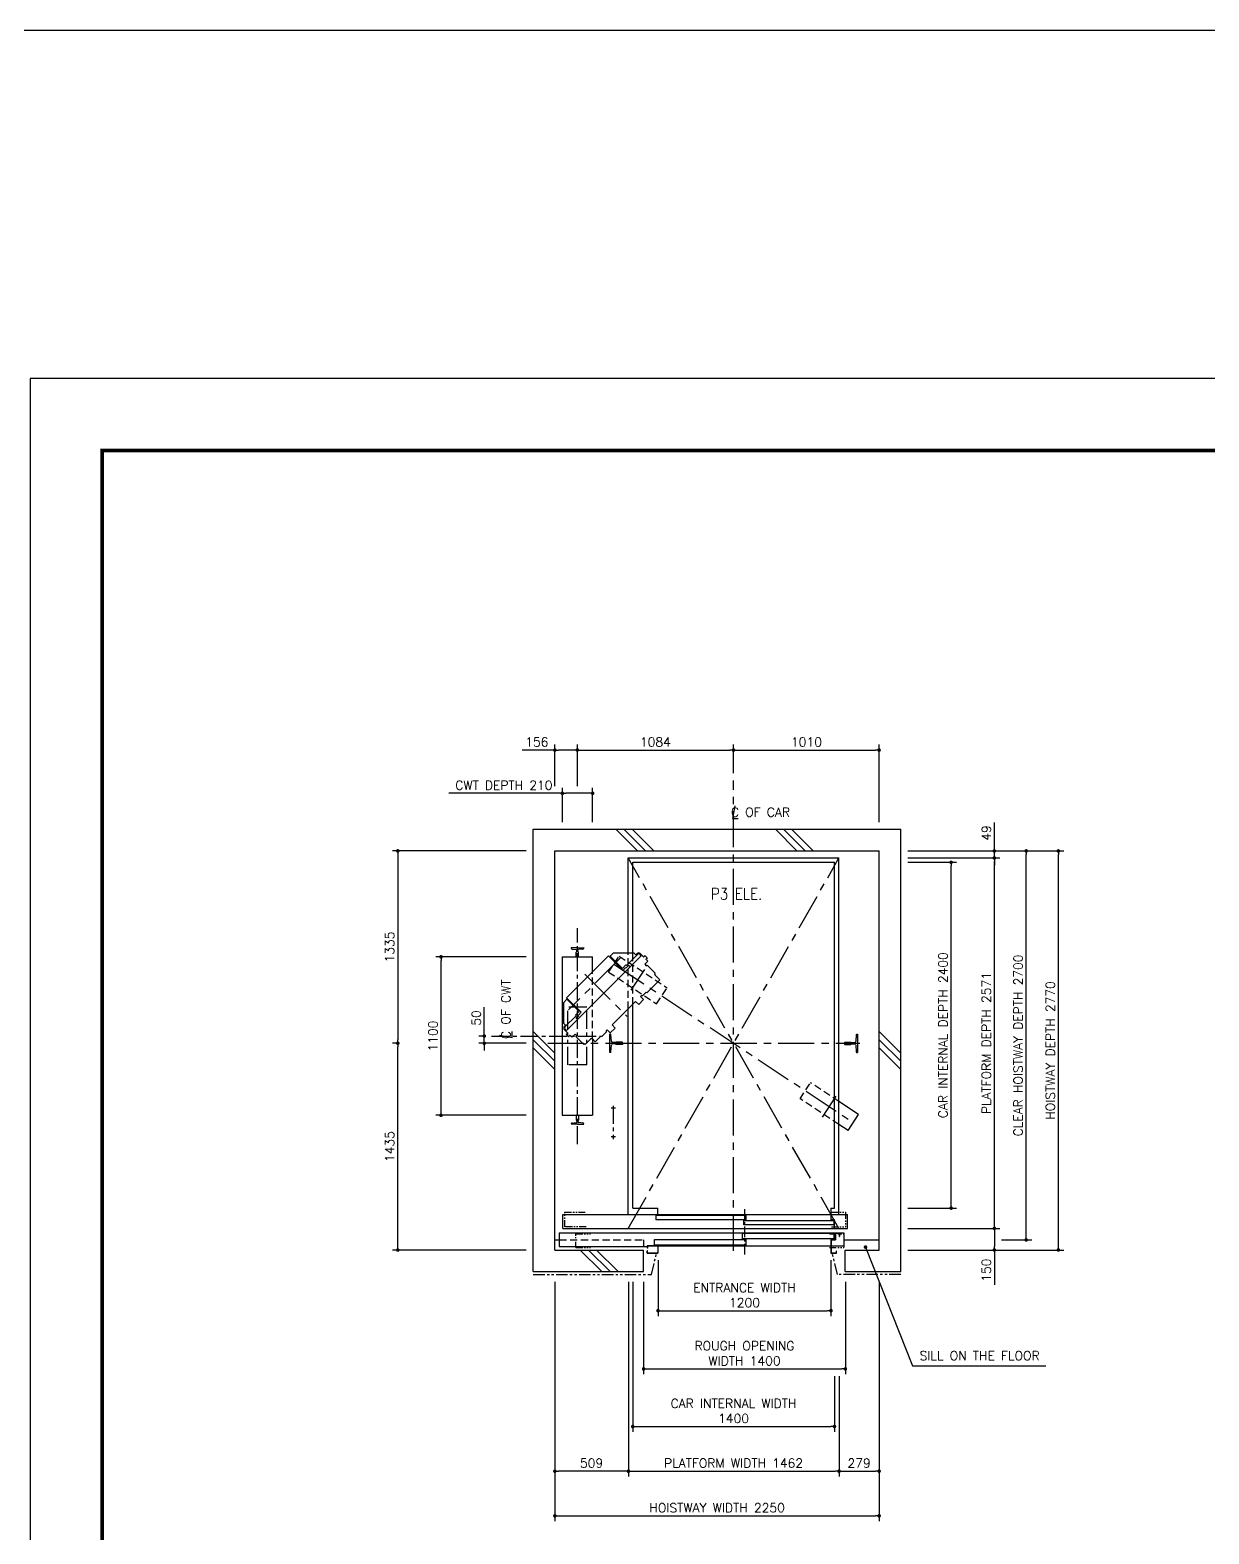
# Model space of a CAD drawing. Header units: millimetres. Extents: x -106996 to 276536, y -21995 to 37993.
# Drawn here: x -21000 to -12819, y 6980 to 17417 of the extents above; entities that cross this region are included whole.
import ezdxf

# ---------------------------------------------------------------- set-up
doc = ezdxf.new("R2010")
doc.units = ezdxf.units.MM
doc.header["$LTSCALE"] = 100
for name, pattern in [('CENTERX2', [4, 2.5, -0.5, 0.5, -0.5]), ('DASHED', [0.75, 0.5, -0.25]), ('PHANTOM', [2.5, 1.25, -0.25, 0.25, -0.25, 0.25, -0.25]), ('PHANTOM2', [31.75, 15.875, -3.175, 3.175, -3.175, 3.175, -3.175])]:
    doc.linetypes.add(name, pattern=pattern)
doc.layers.get('0').update_dxf_attribs({"color": 3})
for name, color, linetype in [('BUILDING', 3, 'Continuous'), ('CAR', 6, 'Continuous'), ('CENTER-LINE', 7, 'CENTERX2'), ('CWT', 1, 'Continuous'), ('DIM', 2, 'Continuous'), ('DOOR', 7, 'Continuous'), ('FRAME', 5, 'Continuous'), ('OTHERS', 4, 'Continuous'), ('TEXT', 7, 'Continuous'), ('TRACTION-MACHINE', 2, 'Continuous'), ('W-DASHED-LINE', 111, 'PHANTOM2')]:
    doc.layers.add(name, color=color, linetype=linetype)
doc.styles.add('F1', font='romant.shx', dxfattribs={"width": 0.85})
doc.styles.get("Standard").update_dxf_attribs({"font": 'romans.shx', "bigfont": 'bigfont.shx'})
doc.dimstyles.new('1-50IN', dxfattribs={"dimscale": 25, "dimtxt": 2.5, "dimasz": 1, "dimexe": 1.5, "dimexo": 2, "dimgap": 1, "dimtad": 3, "dimdsep": 46, "dimtxsty": 'Standard', "dimblk1": 'DOT', "dimblk2": 'DOT', "dimsah": 1, "dimcen": 0.09, "dimclrd": 256, "dimclre": 256, "dimclrt": 256, "dimadec": 0, "dimazin": 0, "dimtfac": 1, "dimtmove": 0, "dimatfit": 3, "dimldrblk": 'DOT', "dimfxl": 0, "dimtolj": 1, "dimtzin": 0, "dimarcsym": 0})

# ---------------------------------------------------------------- blocks, each defined once
blk = doc.blocks.new('DOOR_2S_JJ1200W')
at = {"layer": 'CAR'}
for p, q in [((-1200, -45), (-1200, 0)), ((0, 0), (0, -45))]:
    blk.add_line(p, q, dxfattribs=at)
at = {"layer": 'CENTER-LINE', "ltscale": 0.3}
blk.add_line((-600, -7), (-600, -324), dxfattribs=at)
at = {"layer": 'DOOR'}
for p, q in [((-1860, -45), (115, -45)), ((-1860, -141), (-1860, -45)), ((-1215, -49), (-590, -49)), ((-1215, -49), (-1215, -81)), ((-1215, -49), (-1215, -81)), ((-590, -81), (-1215, -81)), ((-605, -85), (20, -85)), ((-605, -117), (-605, -85)), ((-590, -49), (-590, -81)), ((0, -45), (0, -81)), ((25, -81), (0, -81)), ((20, -85), (20, -117)), ((25, -141), (25, -81)), ((115, -141), (115, -45)), ((-1885, -171), (-1885, -267)), ((-1885, -171), (90, -171)), ((-1860, -141), (115, -141)), ((-615, -174), (-615, -214)), ((-615, -174), (20, -174)), ((20, -117), (-605, -117)), ((20, -174), (20, -214)), ((90, -171), (90, -262)), ((-1885, -267), (-1275, -267)), ((-1225, -218), (-590, -218)), ((-1225, -258), (-1225, -218)), ((-590, -258), (-1225, -258)), ((-1200, -262), (60, -262)), ((-1200, -262), (90, -262)), ((20, -214), (-615, -214)), ((-590, -218), (-590, -258))]:
    blk.add_line(p, q, dxfattribs=at)
at = {"layer": 'OTHERS'}
for p, q in [((30, -171), (30, -218)), ((30, -171), (60, -171)), ((32, -173), (32, -220)), ((32, -173), (58, -173)), ((58, -173), (58, -196)), ((58, -196), (60, -196)), ((60, -171), (60, -196)), ((-1275, -262), (-1275, -277)), ((-1200, -262), (-1275, -262)), ((-1275, -262), (-1200, -262)), ((-1273, -277), (-1275, -277)), ((-1275, -312), (-1275, -297)), ((-1273, -297), (-1275, -297)), ((-1275, -312), (-1200, -312)), ((-1275, -312), (-1200, -312)), ((-1273, -264), (-1273, -277)), ((-1202, -264), (-1273, -264)), ((-1273, -310), (-1273, -297)), ((-1273, -310), (-1202, -310)), ((-1202, -264), (-1202, -310)), ((-1200, -262), (-1200, -312)), ((0, -218), (30, -218)), ((0, -218), (0, -312)), ((0, -312), (40, -312)), ((2, -220), (32, -220)), ((2, -220), (2, -310)), ((2, -310), (38, -310)), ((38, -310), (38, -297)), ((40, -297), (38, -297)), ((40, -312), (40, -297)), ((40, -312), (40, -310))]:
    blk.add_line(p, q, dxfattribs=at)
at = {"layer": 'W-DASHED-LINE', "ltscale": 0.03}
for p, q in [((-1847, -28), (-1699, -28)), ((-1847, -131), (-1847, -28)), ((5, -28), (102, -28)), ((102, -28), (102, -131)), ((-1699, -131), (-1847, -131)), ((-1770, -178), (-1669, -178)), ((-10, -178), (90, -178)), ((5, -131), (102, -131)), ((-1770, -273), (-1669, -273)), ((-10, -273), (90, -273))]:
    blk.add_line(p, q, dxfattribs=at)
at = {"layer": 'W-DASHED-LINE', "ltscale": 0.025}
for p, q in [((-1770, -273), (-1770, -178)), ((90, -178), (90, -273))]:
    blk.add_line(p, q, dxfattribs=at)
blk = doc.blocks.new('RAIL3')
at = {"layer": 'OTHERS'}
for p, q in [((-85, 64), (-89, 64)), ((-89, -63), (-89, 64)), ((-78, 12), (-81, 60)), ((-49, 5), (-71, 5)), ((-1, 8), (-44, 8)), ((0, 7), (-1, 8)), ((0, -7), (0, 7)), ((0, -7), (0, 7)), ((-85, -63), (-89, -63)), ((-81, -60), (-78, -12)), ((-49, -5), (-71, -5)), ((-30, -8), (-44, -8)), ((-1, -8), (-30, -8)), ((0, -7), (-1, -8))]:
    blk.add_line(p, q, dxfattribs=at)
for centre, radius, start, end in [((-85, 60), 4, 3.131, 90), ((-71, 12), 7, 183.131, 270), ((-49, 10), 5, 270, 325.2929), ((-49, 10), 5, 325.2929, 335.6695), ((-85, -59), 4, 270, 356.869), ((-71, -12), 7, 90, 176.869), ((-49, -10), 5, 24.3305, 90)]:
    blk.add_arc(centre, radius, start, end, dxfattribs=at)
blk = doc.blocks.new('GOV')
at = {"layer": 'OTHERS', "linetype": 'CENTERX2', "ltscale": 0.5}
for p, q in [((15, 0), (-15, 0)), ((0, 15), (0, -215)), ((15, -200), (-15, -200))]:
    blk.add_line(p, q, dxfattribs=at)
for centre in [(0, 0), (0, -200)]:
    blk.add_circle(centre, 3, dxfattribs=at)
blk = doc.blocks.new('CWT_A02_L')
at = {"layer": 'CWT', "linetype": 'Continuous'}
for p, q in [((-105, 550), (-105, -550)), ((-105, 550), (105, 550)), ((105, -20), (105, -550)), ((-105, -550), (105, -550))]:
    blk.add_line(p, q, dxfattribs=at)
at = {"layer": 'CWT'}
blk.add_line((105, 446), (105, 550), dxfattribs=at)
at = {"layer": 'CWT', "linetype": 'DASHED'}
blk.add_line((105, -19), (105, 446), dxfattribs=at)
at = {"layer": 'CWT', "linetype": 'PHANTOM'}
for p, q in [((-66, -200), (-66, 200)), ((66, 200), (-66, 200)), ((66, -200), (66, 200)), ((66, -200), (-66, -200))]:
    blk.add_line(p, q, dxfattribs=at)
at = {"layer": 'OTHERS'}
for p, q in [((0, 612), (-44, 612)), ((-44, 612), (-44, 611)), ((-37, 604), (-9, 601)), ((-8, 583), (-4, 587)), ((-8, 551), (-8, 583)), ((-8, 551), (-7, 550)), ((0, 550), (-7, 550)), ((-4, 587), (-4, 596)), ((0, 612), (45, 612)), ((0, 550), (7, 550)), ((4, 587), (4, 596)), ((8, 583), (4, 587)), ((8, 551), (7, 550)), ((8, 551), (8, 583)), ((37, 604), (9, 601)), ((45, 612), (45, 611)), ((-44, -612), (-44, -611)), ((0, -612), (-44, -612)), ((-37, -604), (-9, -601)), ((-8, -551), (-7, -550)), ((-8, -551), (-8, -583)), ((-8, -583), (-4, -587)), ((0, -550), (-7, -550)), ((-4, -587), (-4, -596)), ((0, -550), (7, -550)), ((0, -612), (45, -612)), ((8, -583), (4, -587)), ((4, -587), (4, -596)), ((8, -551), (7, -550)), ((8, -551), (8, -583)), ((37, -604), (9, -601)), ((45, -612), (45, -611))]:
    blk.add_line(p, q, dxfattribs=at)
for centre, radius, start, end in [((-36, 611), 8, 180, 265.4823), ((-9, 596), 5, 0, 85.4823), ((9, 596), 5, 94.5177, 180), ((37, 611), 8, 274.5177, 0), ((-36, -611), 8, 94.5177, 180), ((-9, -596), 5, 274.5177, 0), ((9, -596), 5, 180, 265.4823), ((37, -611), 8, 0, 85.4823)]:
    blk.add_arc(centre, radius, start, end, dxfattribs=at)
at = {"layer": 'TRACTION-MACHINE'}
for p, q in [((215, 556), (-75, 266)), ((184, 298), (443, 557)), ((215, 556), (316, 455)), ((250, 578), (227, 554)), ((312, 470), (227, 554)), ((250, 578), (391, 578)), ((341, 490), (419, 568)), ((391, 578), (406, 563)), ((406, 563), (415, 572)), ((443, 557), (432, 568)), ((458, 550), (436, 572)), ((458, 550), (460, 551)), ((462, 550), (460, 551)), ((462, 550), (464, 552)), ((469, 557), (464, 552)), ((464, 552), (464, 552)), ((471, 556), (469, 557)), ((471, 556), (483, 544)), ((477, 535), (479, 537)), ((478, 533), (477, 535)), ((477, 531), (478, 533)), ((489, 519), (477, 531)), ((484, 542), (479, 537)), ((479, 537), (479, 537)), ((483, 544), (484, 542)), ((312, 470), (337, 495)), ((316, 455), (336, 475)), ((336, 475), (338, 473)), ((341, 490), (337, 495)), ((355, 490), (338, 473)), ((355, 490), (357, 490)), ((357, 490), (366, 480)), ((489, 519), (467, 498)), ((467, 498), (478, 487)), ((478, 487), (484, 493)), ((484, 493), (540, 436)), ((534, 431), (540, 436)), ((534, 431), (539, 426)), ((539, 426), (537, 425)), ((572, 390), (537, 425)), ((572, 390), (482, 300)), ((-73, 255), (-96, 231)), ((-96, 231), (-96, 90)), ((184, 298), (-75, 39)), ((-75, 266), (26, 165)), ((-73, 255), (12, 170)), ((404, 241), (240, 77)), ((404, 241), (426, 220)), ((459, 254), (426, 220)), ((445, 281), (438, 275)), ((438, 275), (459, 254)), ((445, 281), (455, 281)), ((478, 305), (455, 281)), ((478, 305), (482, 300)), ((-9, 140), (-87, 63)), ((12, 170), (-13, 145)), ((-9, 140), (-13, 145)), ((-8, 126), (9, 143)), ((-8, 126), (-8, 125)), ((-8, 125), (1, 115)), ((26, 165), (7, 145)), ((7, 145), (9, 143)), ((-96, 90), (-82, 76)), ((-82, 76), (-91, 67)), ((-68, 23), (-91, 46)), ((-75, 39), (-87, 50)), ((-76, 13), (-71, 18)), ((-75, 11), (-76, 13)), ((-75, 11), (-62, -2)), ((-68, 20), (-71, 18)), ((-71, 18), (-71, 18)), ((-68, 23), (-70, 21)), ((-68, 20), (-70, 21)), ((-60, -3), (-55, 2)), ((-53, 5), (-55, 2)), ((-52, 3), (-53, 5)), ((-50, 5), (-52, 3)), ((-38, -7), (-50, 5)), ((-38, -7), (-16, 14)), ((-16, 14), (-6, 4)), ((-6, 4), (-11, -2)), ((200, 27), (172, -1)), ((206, 43), (200, 37)), ((200, 37), (200, 27)), ((206, 43), (228, 22)), ((261, 56), (228, 22)), ((240, 77), (261, 56)), ((-62, -2), (-60, -3)), ((45, -59), (-11, -2)), ((51, -53), (45, -59)), ((51, -53), (55, -57)), ((55, -57), (93, -19)), ((93, -19), (93, -19)), ((93, -19), (94, -19)), ((94, -19), (94, -18)), ((94, -18), (95, -18)), ((95, -18), (96, -17)), ((95, -18), (95, -18)), ((96, -17), (97, -17)), ((97, -17), (97, -17)), ((97, -17), (98, -17)), ((98, -17), (99, -17)), ((99, -17), (99, -17)), ((99, -17), (100, -17)), ((100, -17), (100, -17)), ((100, -17), (101, -17)), ((101, -17), (102, -17)), ((102, -17), (102, -18)), ((102, -18), (103, -18)), ((103, -18), (103, -18)), ((103, -18), (104, -19)), ((104, -19), (105, -19)), ((105, -19), (105, -19)), ((105, -19), (124, -39)), ((162, -1), (124, -39)), ((162, -1), (172, -1))]:
    blk.add_line(p, q, dxfattribs=at)
at = {"layer": 'TRACTION-MACHINE', "linetype": 'CENTERX2'}
for p, q in [((300, 543), (-62, 181)), ((51, 430), (345, 136))]:
    blk.add_line(p, q, dxfattribs=at)
at = {"layer": 'TRACTION-MACHINE'}
for centre, radius, start, end in [((425, 562), 15, 45, 135), ((425, 562), 9, 45, 135), ((-80, 56), 15, 135, 225), ((-80, 56), 9, 135, 225)]:
    blk.add_arc(centre, radius, start, end, dxfattribs=at)
blk = doc.blocks.new('CL_CAR')
at = {"layer": 'DIM'}
for p, q in [((8, 89), (-8, 0)), ((-8, 0), (32, 0))]:
    blk.add_line(p, q, dxfattribs=at)
at = {"layer": 'DIM', "insert": (-19, 13), "char_height": 62.5, "attachment_point": 7}
blk.add_mtext('C OF CAR', dxfattribs=at)
blk = doc.blocks.new('CL_CWT')
at = {"layer": 'DIM'}
for p, q in [((-89, 7), (0, -9)), ((0, -9), (0, 31))]:
    blk.add_line(p, q, dxfattribs=at)
at = {"layer": 'DIM', "insert": (-13, -20), "char_height": 62.5, "attachment_point": 7, "rotation": 90}
blk.add_mtext('C OF CWT', dxfattribs=at)
blk = doc.blocks.new('_DOT')
at = {"color": 0, "linetype": 'ByBlock'}
blk.add_line((-0.5, 0), (-1, 0), dxfattribs=at)
at = {"color": 0, "linetype": 'ByBlock', "const_width": 0.5}
blk.add_lwpolyline([(-0.25, 0, 1), (0.25, 0, 1)], format="xyb", close=True, dxfattribs=at)
blk = doc.blocks.new('*D117')
at = {"layer": 'DEFPOINTS', "color": 0, "transparency": 16777216}
for p in [(-16642, 8929), (-15442, 8929), (-15442, 8529)]:
    blk.add_point(p, dxfattribs=at)
at = {"layer": 'DIM', "lineweight": -2, "transparency": 16777216}
for p, q in [((-16642, 8879), (-16642, 8492)), ((-15442, 8879), (-15442, 8492)), ((-16618, 8529), (-15468, 8529))]:
    blk.add_line(p, q, dxfattribs=at)
at = {"layer": 'DIM', "lineweight": -2, "transparency": 16777216, "xscale": 25, "yscale": 25, "zscale": 25, "rotation": 180}
blk.add_blockref('_DOT', (-16642, 8529), dxfattribs=at)
at = {"layer": 'DIM', "lineweight": -2, "transparency": 16777216, "xscale": 25, "yscale": 25, "zscale": 25}
blk.add_blockref('_DOT', (-15442, 8529), dxfattribs=at)
at = {"layer": 'DIM', "transparency": 16777216, "insert": (-16042, 8637), "char_height": 62.5, "attachment_point": 5}
blk.add_mtext('\\A1;ENTRANCE WIDTH\\P1200', dxfattribs=at)
blk = doc.blocks.new('*D118')
at = {"layer": 'DEFPOINTS', "color": 0, "transparency": 16777216}
for p in [(-16742, 8780), (-15342, 8780), (-15342, 8125)]:
    blk.add_point(p, dxfattribs=at)
at = {"layer": 'DIM', "lineweight": -2, "transparency": 16777216}
for p, q in [((-16742, 8730), (-16742, 8088)), ((-15342, 8730), (-15342, 8088)), ((-16718, 8125), (-15368, 8125))]:
    blk.add_line(p, q, dxfattribs=at)
at = {"layer": 'DIM', "lineweight": -2, "transparency": 16777216, "xscale": 25, "yscale": 25, "zscale": 25, "rotation": 180}
blk.add_blockref('_DOT', (-16742, 8125), dxfattribs=at)
at = {"layer": 'DIM', "lineweight": -2, "transparency": 16777216, "xscale": 25, "yscale": 25, "zscale": 25}
blk.add_blockref('_DOT', (-15342, 8125), dxfattribs=at)
at = {"layer": 'DIM', "transparency": 16777216, "insert": (-16042, 8233), "char_height": 62.5, "attachment_point": 5}
blk.add_mtext('\\A1;ROUGH OPENING\\PWIDTH 1400', dxfattribs=at)
blk = doc.blocks.new('*D119')
at = {"layer": 'DEFPOINTS', "color": 0, "transparency": 16777216}
for p in [(-16818, 8780), (-15418, 8125), (-15418, 7725)]:
    blk.add_point(p, dxfattribs=at)
at = {"layer": 'DIM', "lineweight": -2, "transparency": 16777216}
for p, q in [((-16818, 8730), (-16818, 7688)), ((-15418, 8075), (-15418, 7688)), ((-16792, 7725), (-15442, 7725))]:
    blk.add_line(p, q, dxfattribs=at)
at = {"layer": 'DIM', "lineweight": -2, "transparency": 16777216, "xscale": 25, "yscale": 25, "zscale": 25, "rotation": 180}
blk.add_blockref('_DOT', (-16818, 7725), dxfattribs=at)
at = {"layer": 'DIM', "lineweight": -2, "transparency": 16777216, "xscale": 25, "yscale": 25, "zscale": 25}
blk.add_blockref('_DOT', (-15418, 7725), dxfattribs=at)
at = {"layer": 'DIM', "transparency": 16777216, "insert": (-16118, 7833), "char_height": 62.5, "attachment_point": 5}
blk.add_mtext('\\A1;CAR INTERNAL WIDTH\\P1400', dxfattribs=at)
blk = doc.blocks.new('*D120')
at = {"layer": 'DEFPOINTS', "color": 0, "transparency": 16777216}
for p in [(-16848, 8780), (-15386, 8125), (-15386, 7415)]:
    blk.add_point(p, dxfattribs=at)
at = {"layer": 'DIM', "lineweight": -2, "transparency": 16777216}
for p, q in [((-16848, 8730), (-16848, 7378)), ((-15386, 8075), (-15386, 7378)), ((-16824, 7415), (-15412, 7415))]:
    blk.add_line(p, q, dxfattribs=at)
at = {"layer": 'DIM', "lineweight": -2, "transparency": 16777216, "xscale": 25, "yscale": 25, "zscale": 25, "rotation": 180}
blk.add_blockref('_DOT', (-16848, 7415), dxfattribs=at)
at = {"layer": 'DIM', "lineweight": -2, "transparency": 16777216, "xscale": 25, "yscale": 25, "zscale": 25}
blk.add_blockref('_DOT', (-15386, 7415), dxfattribs=at)
at = {"layer": 'DIM', "transparency": 16777216, "insert": (-16118, 7471), "char_height": 62.5, "attachment_point": 5}
blk.add_mtext('\\A1;PLATFORM WIDTH 1462', dxfattribs=at)
blk = doc.blocks.new('*D121')
at = {"layer": 'DEFPOINTS', "color": 0, "transparency": 16777216}
for p in [(-17358, 8780), (-15108, 8780), (-15108, 7105)]:
    blk.add_point(p, dxfattribs=at)
at = {"layer": 'DIM', "lineweight": -2, "transparency": 16777216}
for p, q in [((-17358, 8730), (-17358, 7068)), ((-15108, 8730), (-15108, 7068)), ((-17332, 7105), (-15132, 7105))]:
    blk.add_line(p, q, dxfattribs=at)
at = {"layer": 'DIM', "lineweight": -2, "transparency": 16777216, "xscale": 25, "yscale": 25, "zscale": 25, "rotation": 180}
blk.add_blockref('_DOT', (-17358, 7105), dxfattribs=at)
at = {"layer": 'DIM', "lineweight": -2, "transparency": 16777216, "xscale": 25, "yscale": 25, "zscale": 25}
blk.add_blockref('_DOT', (-15108, 7105), dxfattribs=at)
at = {"layer": 'DIM', "transparency": 16777216, "insert": (-16232, 7161), "char_height": 62.5, "attachment_point": 5}
blk.add_mtext('\\A1;HOISTWAY WIDTH 2250', dxfattribs=at)
blk = doc.blocks.new('*D122')
at = {"layer": 'DEFPOINTS', "color": 0, "transparency": 16777216}
for p in [(-17358, 8780), (-16848, 8780), (-17358, 7415)]:
    blk.add_point(p, dxfattribs=at)
at = {"layer": 'DIM', "lineweight": -2, "transparency": 16777216}
for p, q in [((-17358, 8730), (-17358, 7378)), ((-16848, 8730), (-16848, 7378)), ((-16874, 7415), (-17332, 7415))]:
    blk.add_line(p, q, dxfattribs=at)
at = {"layer": 'DIM', "lineweight": -2, "transparency": 16777216, "xscale": 25, "yscale": 25, "zscale": 25, "rotation": 180}
blk.add_blockref('_DOT', (-17358, 7415), dxfattribs=at)
at = {"layer": 'DIM', "lineweight": -2, "transparency": 16777216, "xscale": 25, "yscale": 25, "zscale": 25}
blk.add_blockref('_DOT', (-16848, 7415), dxfattribs=at)
at = {"layer": 'DIM', "transparency": 16777216, "insert": (-17103, 7471), "char_height": 62.5, "attachment_point": 5}
blk.add_mtext('\\A1;509', dxfattribs=at)
blk = doc.blocks.new('*D123')
at = {"layer": 'DEFPOINTS', "color": 0, "transparency": 16777216}
for p in [(-15108, 8780), (-15386, 8125), (-15108, 7415)]:
    blk.add_point(p, dxfattribs=at)
at = {"layer": 'DIM', "lineweight": -2, "transparency": 16777216}
for p, q in [((-15108, 8730), (-15108, 7378)), ((-15386, 8075), (-15386, 7378)), ((-15362, 7415), (-15132, 7415))]:
    blk.add_line(p, q, dxfattribs=at)
at = {"layer": 'DIM', "lineweight": -2, "transparency": 16777216, "xscale": 25, "yscale": 25, "zscale": 25, "rotation": 180}
blk.add_blockref('_DOT', (-15386, 7415), dxfattribs=at)
at = {"layer": 'DIM', "lineweight": -2, "transparency": 16777216, "xscale": 25, "yscale": 25, "zscale": 25}
blk.add_blockref('_DOT', (-15108, 7415), dxfattribs=at)
at = {"layer": 'DIM', "transparency": 16777216, "insert": (-15247, 7471), "char_height": 62.5, "attachment_point": 5}
blk.add_mtext('\\A1;279', dxfattribs=at)
blk = doc.blocks.new('*D124')
at = {"layer": 'DEFPOINTS', "color": 0, "transparency": 16777216}
for p in [(-17848, 10435), (-17798, 10435), (-17508, 10385)]:
    blk.add_point(p, dxfattribs=at)
at = {"layer": 'DIM', "lineweight": -2, "transparency": 16777216}
for p, q in [((-17848, 10460), (-17848, 10636)), ((-17848, 10435), (-17885, 10435)), ((-17558, 10385), (-17885, 10385)), ((-17848, 10385), (-17848, 10435)), ((-17848, 10360), (-17848, 10335))]:
    blk.add_line(p, q, dxfattribs=at)
at = {"layer": 'DIM', "lineweight": -2, "transparency": 16777216, "xscale": 25, "yscale": 25, "zscale": 25}
for p, rotation in [((-17848, 10435), 270), ((-17848, 10385), 90)]:
    blk.add_blockref('_DOT', p, dxfattribs=dict(at, rotation=rotation))
at = {"layer": 'DIM', "transparency": 16777216, "insert": (-17904, 10561), "char_height": 62.5, "attachment_point": 5, "rotation": 90}
blk.add_mtext('\\A1;50', dxfattribs=at)
blk = doc.blocks.new('*D125')
at = {"layer": 'DEFPOINTS', "color": 0, "transparency": 16777216}
for p in [(-18148, 10985), (-17508, 10985), (-17508, 9885)]:
    blk.add_point(p, dxfattribs=at)
at = {"layer": 'DIM', "lineweight": -2, "transparency": 16777216}
for p, q in [((-17558, 10985), (-18185, 10985)), ((-18148, 9910), (-18148, 10960)), ((-17558, 9885), (-18185, 9885))]:
    blk.add_line(p, q, dxfattribs=at)
at = {"layer": 'DIM', "lineweight": -2, "transparency": 16777216, "xscale": 25, "yscale": 25, "zscale": 25}
for p, rotation in [((-18148, 10985), 90), ((-18148, 9885), 270)]:
    blk.add_blockref('_DOT', p, dxfattribs=dict(at, rotation=rotation))
at = {"layer": 'DIM', "transparency": 16777216, "insert": (-18204, 10435), "char_height": 62.5, "attachment_point": 5, "rotation": 90}
blk.add_mtext('\\A1;1100', dxfattribs=at)
blk = doc.blocks.new('*D126')
at = {"layer": 'DEFPOINTS', "color": 0, "transparency": 16777216}
for p in [(-18448, 10385), (-18398, 10385), (-17508, 8950)]:
    blk.add_point(p, dxfattribs=at)
at = {"layer": 'DIM', "lineweight": -2, "transparency": 16777216}
for p, q in [((-18448, 10385), (-18485, 10385)), ((-18448, 8975), (-18448, 10360)), ((-17558, 8950), (-18485, 8950))]:
    blk.add_line(p, q, dxfattribs=at)
at = {"layer": 'DIM', "lineweight": -2, "transparency": 16777216, "xscale": 25, "yscale": 25, "zscale": 25}
for p, rotation in [((-18448, 10385), 90), ((-18448, 8950), 270)]:
    blk.add_blockref('_DOT', p, dxfattribs=dict(at, rotation=rotation))
at = {"layer": 'DIM', "transparency": 16777216, "insert": (-18504, 9668), "char_height": 62.5, "attachment_point": 5, "rotation": 90}
blk.add_mtext('\\A1;1435', dxfattribs=at)
blk = doc.blocks.new('*D127')
at = {"layer": 'DEFPOINTS', "color": 0, "transparency": 16777216}
for p in [(-17508, 11720), (-18448, 10385), (-18398, 10385)]:
    blk.add_point(p, dxfattribs=at)
at = {"layer": 'DIM', "lineweight": -2, "transparency": 16777216}
for p, q in [((-17558, 11720), (-18485, 11720)), ((-18448, 11695), (-18448, 10410)), ((-18448, 10385), (-18485, 10385))]:
    blk.add_line(p, q, dxfattribs=at)
at = {"layer": 'DIM', "lineweight": -2, "transparency": 16777216, "xscale": 25, "yscale": 25, "zscale": 25}
for p, rotation in [((-18448, 11720), 90), ((-18448, 10385), 270)]:
    blk.add_blockref('_DOT', p, dxfattribs=dict(at, rotation=rotation))
at = {"layer": 'DIM', "transparency": 16777216, "insert": (-18504, 11053), "char_height": 62.5, "attachment_point": 5, "rotation": 90}
blk.add_mtext('\\A1;1335', dxfattribs=at)
blk = doc.blocks.new('*D128')
at = {"layer": 'DEFPOINTS', "color": 0, "transparency": 16777216}
for p in [(-17358, 12420), (-17358, 12120), (-17202, 12120)]:
    blk.add_point(p, dxfattribs=at)
at = {"layer": 'DIM', "lineweight": -2, "transparency": 16777216}
for p, q in [((-17358, 12170), (-17358, 12458)), ((-17202, 12170), (-17202, 12458)), ((-17358, 12420), (-17584, 12420)), ((-17226, 12420), (-17332, 12420))]:
    blk.add_line(p, q, dxfattribs=at)
at = {"layer": 'DIM', "lineweight": -2, "transparency": 16777216, "xscale": 25, "yscale": 25, "zscale": 25, "rotation": 180}
blk.add_blockref('_DOT', (-17358, 12420), dxfattribs=at)
at = {"layer": 'DIM', "lineweight": -2, "transparency": 16777216, "xscale": 25, "yscale": 25, "zscale": 25}
blk.add_blockref('_DOT', (-17202, 12420), dxfattribs=at)
at = {"layer": 'DIM', "transparency": 16777216, "insert": (-17483, 12476), "char_height": 62.5, "attachment_point": 5}
blk.add_mtext('\\A1;156', dxfattribs=at)
blk = doc.blocks.new('*D129')
at = {"layer": 'DEFPOINTS', "color": 0, "transparency": 16777216}
for p in [(-16118, 12420), (-17202, 12120), (-16118, 12210)]:
    blk.add_point(p, dxfattribs=at)
at = {"layer": 'DIM', "lineweight": -2, "transparency": 16777216}
for p, q in [((-17202, 12170), (-17202, 12458)), ((-16118, 12260), (-16118, 12458)), ((-17176, 12420), (-16142, 12420))]:
    blk.add_line(p, q, dxfattribs=at)
at = {"layer": 'DIM', "lineweight": -2, "transparency": 16777216, "xscale": 25, "yscale": 25, "zscale": 25, "rotation": 180}
blk.add_blockref('_DOT', (-17202, 12420), dxfattribs=at)
at = {"layer": 'DIM', "lineweight": -2, "transparency": 16777216, "xscale": 25, "yscale": 25, "zscale": 25}
blk.add_blockref('_DOT', (-16118, 12420), dxfattribs=at)
at = {"layer": 'DIM', "transparency": 16777216, "insert": (-16660, 12476), "char_height": 62.5, "attachment_point": 5}
blk.add_mtext('\\A1;1084', dxfattribs=at)
blk = doc.blocks.new('*D130')
at = {"layer": 'DEFPOINTS', "color": 0, "transparency": 16777216}
for p in [(-15108, 12420), (-16118, 12210), (-15108, 11870)]:
    blk.add_point(p, dxfattribs=at)
at = {"layer": 'DIM', "lineweight": -2, "transparency": 16777216}
for p, q in [((-16118, 12260), (-16118, 12458)), ((-15108, 11920), (-15108, 12458)), ((-16092, 12420), (-15132, 12420))]:
    blk.add_line(p, q, dxfattribs=at)
at = {"layer": 'DIM', "lineweight": -2, "transparency": 16777216, "xscale": 25, "yscale": 25, "zscale": 25, "rotation": 180}
blk.add_blockref('_DOT', (-16118, 12420), dxfattribs=at)
at = {"layer": 'DIM', "lineweight": -2, "transparency": 16777216, "xscale": 25, "yscale": 25, "zscale": 25}
blk.add_blockref('_DOT', (-15108, 12420), dxfattribs=at)
at = {"layer": 'DIM', "transparency": 16777216, "insert": (-15612, 12476), "char_height": 62.5, "attachment_point": 5}
blk.add_mtext('\\A1;1010', dxfattribs=at)
blk = doc.blocks.new('*D131')
at = {"layer": 'DEFPOINTS', "color": 0, "transparency": 16777216}
for p in [(-17306, 12120), (-17306, 11870), (-17096, 11870)]:
    blk.add_point(p, dxfattribs=at)
at = {"layer": 'DIM', "lineweight": -2, "transparency": 16777216}
for p, q in [((-17306, 12120), (-18093, 12120)), ((-17306, 11920), (-17306, 12158)), ((-17122, 12120), (-17282, 12120)), ((-17096, 11920), (-17096, 12158))]:
    blk.add_line(p, q, dxfattribs=at)
at = {"layer": 'DIM', "lineweight": -2, "transparency": 16777216, "xscale": 25, "yscale": 25, "zscale": 25, "rotation": 180}
blk.add_blockref('_DOT', (-17306, 12120), dxfattribs=at)
at = {"layer": 'DIM', "lineweight": -2, "transparency": 16777216, "xscale": 25, "yscale": 25, "zscale": 25}
blk.add_blockref('_DOT', (-17096, 12120), dxfattribs=at)
at = {"layer": 'DIM', "transparency": 16777216, "insert": (-17712, 12176), "char_height": 62.5, "attachment_point": 5}
blk.add_mtext('\\A1;CWT DEPTH 210', dxfattribs=at)
blk = doc.blocks.new('*D132')
at = {"layer": 'DEFPOINTS', "color": 0, "transparency": 16777216}
for p in [(-14958, 11641), (-14608, 11641), (-14958, 9241)]:
    blk.add_point(p, dxfattribs=at)
at = {"layer": 'DIM', "lineweight": -2, "transparency": 16777216}
for p, q in [((-14908, 11641), (-14570, 11641)), ((-14608, 9266), (-14608, 11616)), ((-14908, 9241), (-14570, 9241))]:
    blk.add_line(p, q, dxfattribs=at)
at = {"layer": 'DIM', "lineweight": -2, "transparency": 16777216, "xscale": 25, "yscale": 25, "zscale": 25}
for p, rotation in [((-14608, 11641), 90), ((-14608, 9241), 270)]:
    blk.add_blockref('_DOT', p, dxfattribs=dict(at, rotation=rotation))
at = {"layer": 'DIM', "transparency": 16777216, "insert": (-14664, 10441), "char_height": 62.5, "attachment_point": 5, "rotation": 90}
blk.add_mtext('\\A1;CAR INTERNAL DEPTH 2400', dxfattribs=at)
blk = doc.blocks.new('*D133')
at = {"layer": 'DEFPOINTS', "color": 0, "transparency": 16777216}
for p in [(-14958, 11671), (-14308, 11671), (-14958, 9100)]:
    blk.add_point(p, dxfattribs=at)
at = {"layer": 'DIM', "lineweight": -2, "transparency": 16777216}
for p, q in [((-14908, 11671), (-14270, 11671)), ((-14308, 9125), (-14308, 11646)), ((-14908, 9100), (-14270, 9100))]:
    blk.add_line(p, q, dxfattribs=at)
at = {"layer": 'DIM', "lineweight": -2, "transparency": 16777216, "xscale": 25, "yscale": 25, "zscale": 25}
for p, rotation in [((-14308, 11671), 90), ((-14308, 9100), 270)]:
    blk.add_blockref('_DOT', p, dxfattribs=dict(at, rotation=rotation))
at = {"layer": 'DIM', "transparency": 16777216, "insert": (-14364, 10386), "char_height": 62.5, "attachment_point": 5, "rotation": 90}
blk.add_mtext('\\A1;PLATFORM DEPTH 2571', dxfattribs=at)
blk = doc.blocks.new('*D134')
at = {"layer": 'DEFPOINTS', "color": 0, "transparency": 16777216}
for p in [(-14958, 11720), (-13864, 11720), (-14958, 8950)]:
    blk.add_point(p, dxfattribs=at)
at = {"layer": 'DIM', "lineweight": -2, "transparency": 16777216}
for p, q in [((-14908, 11720), (-13826, 11720)), ((-13864, 8975), (-13864, 11695)), ((-14908, 8950), (-13826, 8950))]:
    blk.add_line(p, q, dxfattribs=at)
at = {"layer": 'DIM', "lineweight": -2, "transparency": 16777216, "xscale": 25, "yscale": 25, "zscale": 25}
for p, rotation in [((-13864, 11720), 90), ((-13864, 8950), 270)]:
    blk.add_blockref('_DOT', p, dxfattribs=dict(at, rotation=rotation))
at = {"layer": 'DIM', "transparency": 16777216, "insert": (-13920, 10335), "char_height": 62.5, "attachment_point": 5, "rotation": 90}
blk.add_mtext('\\A1;HOISTWAY DEPTH 2770', dxfattribs=at)
blk = doc.blocks.new('*D135')
at = {"layer": 'DEFPOINTS', "color": 0, "transparency": 16777216}
for p in [(-14958, 9100), (-14958, 8950), (-14308, 8950)]:
    blk.add_point(p, dxfattribs=at)
at = {"layer": 'DIM', "lineweight": -2, "transparency": 16777216}
for p, q in [((-14908, 9100), (-14270, 9100)), ((-14308, 9075), (-14308, 8975)), ((-14908, 8950), (-14270, 8950)), ((-14308, 8950), (-14308, 8709))]:
    blk.add_line(p, q, dxfattribs=at)
at = {"layer": 'DIM', "lineweight": -2, "transparency": 16777216, "xscale": 25, "yscale": 25, "zscale": 25}
for p, rotation in [((-14308, 9100), 90), ((-14308, 8950), 270)]:
    blk.add_blockref('_DOT', p, dxfattribs=dict(at, rotation=rotation))
at = {"layer": 'DIM', "transparency": 16777216, "insert": (-14364, 8810), "char_height": 62.5, "attachment_point": 5, "rotation": 90}
blk.add_mtext('\\A1;150', dxfattribs=at)
blk = doc.blocks.new('*D136')
at = {"layer": 'DEFPOINTS', "color": 0, "transparency": 16777216}
for p in [(-14958, 11720), (-14308, 11720), (-14958, 11671)]:
    blk.add_point(p, dxfattribs=at)
at = {"layer": 'DIM', "lineweight": -2, "transparency": 16777216}
for p, q in [((-14308, 11745), (-14308, 11918)), ((-14908, 11720), (-14270, 11720)), ((-14308, 11671), (-14308, 11720)), ((-14908, 11671), (-14270, 11671)), ((-14308, 11646), (-14308, 11621))]:
    blk.add_line(p, q, dxfattribs=at)
at = {"layer": 'DIM', "lineweight": -2, "transparency": 16777216, "xscale": 25, "yscale": 25, "zscale": 25}
for p, rotation in [((-14308, 11720), 270), ((-14308, 11671), 90)]:
    blk.add_blockref('_DOT', p, dxfattribs=dict(at, rotation=rotation))
at = {"layer": 'DIM', "transparency": 16777216, "insert": (-14364, 11844), "char_height": 62.5, "attachment_point": 5, "rotation": 90}
blk.add_mtext('\\A1;49', dxfattribs=at)
blk = doc.blocks.new('*D156')
at = {"layer": 'DEFPOINTS', "color": 0, "transparency": 16777216}
for p in [(-14958, 11720), (-14087, 11720), (-14308, 9020)]:
    blk.add_point(p, dxfattribs=at)
at = {"layer": 'DIM', "lineweight": -2, "transparency": 16777216}
for p, q in [((-14908, 11720), (-14049, 11720)), ((-14087, 9045), (-14087, 11695)), ((-14258, 9020), (-14049, 9020))]:
    blk.add_line(p, q, dxfattribs=at)
at = {"layer": 'DIM', "lineweight": -2, "transparency": 16777216, "xscale": 25, "yscale": 25, "zscale": 25}
for p, rotation in [((-14087, 11720), 90), ((-14087, 9020), 270)]:
    blk.add_blockref('_DOT', p, dxfattribs=dict(at, rotation=rotation))
at = {"layer": 'DIM', "transparency": 16777216, "insert": (-14143, 10370), "char_height": 62.5, "attachment_point": 5, "rotation": 90}
blk.add_mtext('\\A1;{\\Fromans,bigfont|c162;CLEAR HOISTWAY DEPTH 2700}', dxfattribs=at)

msp = doc.modelspace()

# ---------------------------------------------------------------- linework, layer by layer
at = {"linetype": 'DASHED'}
for p, q in [((-17327.5, 9020.0000094), (-16742.5, 9020.0000094)), ((-16742.5, 9020.0000094), (-16742.5, 8950.0000094))]:
    msp.add_line(p, q, dxfattribs=at)
at = {"color": 1}
msp.add_lwpolyline([(-96046.149708, 17417.2504019), (276536.0041229, 17417.2504019), (276536.0041229, -21995.3976347), (-96046.149708, -21995.3976347)], close=True, dxfattribs=at)
at = {"layer": 'BUILDING'}
for p, q in [((-17507.5, 11870.0000094), (-14957.5, 11870.0000094)), ((-17507.5, 8800.0000094), (-17507.5, 11870.0000094)), ((-16785.32, 11720.0000094), (-16935.32, 11870.0000094)), ((-16728.75, 11720.0000094), (-16878.75, 11870.0000094)), ((-16672.18, 11720.0000094), (-16822.18, 11870.0000094)), ((-15677.82, 11720.0000094), (-15827.82, 11870.0000094)), ((-15621.25, 11720.0000094), (-15771.25, 11870.0000094)), ((-15564.68, 11720.0000094), (-15714.68, 11870.0000094)), ((-14957.5, 8800.0000094), (-14957.5, 11870.0000094)), ((-17357.5, 11720.0000094), (-15107.5, 11720.0000094)), ((-17357.5, 8950.0000094), (-17357.5, 11720.0000094)), ((-15107.5, 8950.0000094), (-15107.5, 11720.0000094)), ((-17507.5, 10466.5700094), (-17357.5, 10316.5700094)), ((-15107.5, 10466.5700094), (-14957.5, 10316.5700094)), ((-17507.5, 10410.0000094), (-17357.5, 10260.0000094)), ((-17507.5, 10353.4300094), (-17357.5, 10203.4300094)), ((-15107.5, 10410.0000094), (-14957.5, 10260.0000094)), ((-15107.5, 10353.4300094), (-14957.5, 10203.4300094)), ((-17357.5, 9020.0000094), (-17327.5, 9020.0000094)), ((-15352.5, 9020.0000094), (-15107.5, 9020.0000094)), ((-17357.5, 8950.0000094), (-16742.5, 8950.0000094)), ((-17031.57, 8800.0000094), (-17181.57, 8950.0000094)), ((-16975, 8800.0000094), (-17125, 8950.0000094)), ((-16918.43, 8800.0000094), (-17068.43, 8950.0000094)), ((-16742.5, 8800.0000094), (-16742.5, 8950.0000094)), ((-15342.5, 8950.0000094), (-15107.5, 8950.0000094)), ((-15342.5, 8800.0000094), (-15342.5, 8950.0000094)), ((-17507.5, 8800.0000094), (-16742.5, 8800.0000094)), ((-15342.5, 8800.0000094), (-14957.5, 8800.0000094))]:
    msp.add_line(p, q, dxfattribs=at)
at = {"layer": 'CAR'}
for p, q in [((-16848.5, 11671.0000094), (-15386.5, 11671.0000094)), ((-16848.5, 11012.5700094), (-16848.5, 11671.0000094)), ((-16817.5, 11641.0000094), (-15417.5, 11641.0000094)), ((-16817.5, 11012.5700094), (-16817.5, 11641.0000094)), ((-15417.5, 9241.0000094), (-15417.5, 11641.0000094)), ((-15386.5, 9196.0000094), (-15386.5, 11671.0000094)), ((-16817.5, 9241.0000094), (-16817.5, 10655.8400094)), ((-16848.5, 9196.0000094), (-16848.5, 10624.8400094)), ((-16817.5, 9241.0000094), (-16642.5, 9241.0000094)), ((-15442.5, 9241.0000094), (-15417.5, 9241.0000094))]:
    msp.add_line(p, q, dxfattribs=at)
at = {"layer": 'CAR', "linetype": 'DASHED'}
for p, q in [((-16848.5, 10624.8400094), (-16848.5, 11012.5700094)), ((-16817.5, 10655.8400094), (-16817.5, 11012.5700094))]:
    msp.add_line(p, q, dxfattribs=at)
at = {"layer": 'CENTER-LINE'}
for p, q in [((-16117.5, 8945.1828094), (-16117.5, 12209.5000094)), ((-16848.5, 9100.0000094), (-15386.5, 11671.0000094)), ((-15386.5, 9100.0000094), (-16848.5, 11671.0000094)), ((-16948.5, 10935.0000094), (-15286.5, 9835.0000094)), ((-16829.4612762, 10752.4841684), (-16733.9794252, 10896.748565)), ((-17407.5, 10385.0000094), (-15242.5, 10385.0000094)), ((-15501.0205748, 9873.2514538), (-15405.5387238, 10017.5158505))]:
    msp.add_line(p, q, dxfattribs=at)
at = {"layer": 'CENTER-LINE', "ltscale": 0.5}
for p, q in [((-17201.5, 9685.0000094), (-17201.5, 11185.0000094)), ((-17797.5, 10435.0000094), (-17046.5, 10435.0000094))]:
    msp.add_line(p, q, dxfattribs=at)
at = {"layer": 'DEFPOINTS'}
msp.add_lwpolyline([(-21000, 0.0000094), (0, 0.0000094), (0, 15000.0000094), (-21000, 15000.0000094)], close=True, dxfattribs=at)
at = {"layer": 'FRAME', "const_width": 25}
msp.add_lwpolyline([(-20500, 500.0000094), (-500, 500.0000094), (-500, 14500.0000094), (-20500, 14500.0000094)], close=True, dxfattribs=at)
at = {"layer": 'OTHERS', "linetype": 'DASHED'}
for p, q in [((-16985.2025612, 10879.545776), (-16911.7974388, 10990.4542428)), ((-16911.7974388, 10990.4542428), (-16578.2381402, 10769.6869573)), ((-16985.2025612, 10879.545776), (-16651.6432626, 10658.7784906)), ((-16651.6432626, 10658.7784906), (-16578.2381402, 10769.6869573)), ((-15656.7618598, 10000.3130615), (-15583.3567374, 10111.2215283)), ((-15386.5, 9980.9312689), (-15583.3567374, 10111.2215283)), ((-15386.5, 9821.4393877), (-15656.7618598, 10000.3130615))]:
    msp.add_line(p, q, dxfattribs=at)
at = {"layer": 'OTHERS'}
for p, q in [((-15249.7974388, 9890.4542428), (-15386.5, 9980.9312689)), ((-15323.2025612, 9779.545776), (-15386.5, 9821.4393877)), ((-15323.2025612, 9779.545776), (-15249.7974388, 9890.4542428))]:
    msp.add_line(p, q, dxfattribs=at)
at = {"layer": 'W-DASHED-LINE', "ltscale": 0.05}
for p, q in [((-16687.5, 8780.0000094), (-16652.5, 8929.0000094)), ((-15397.5, 8780.0000094), (-15432.5, 8929.0000094)), ((-17507.5, 8780.0000094), (-16687.5, 8780.0000094)), ((-14957.5, 8780.0000094), (-15397.5, 8780.0000094))]:
    msp.add_line(p, q, dxfattribs=at)

# ---------------------------------------------------------------- block references
at = {"layer": 'CWT'}
msp.add_blockref('CWT_A02_L', (-17201.5, 10435.0000094), dxfattribs=at)
at = {"layer": 'DIM'}
for name, p in [('CL_CAR', (-16117.5, 11944.5000094)), ('CL_CWT', (-17653.9, 10435.0000094))]:
    msp.add_blockref(name, p, dxfattribs=at)
at = {"layer": 'DOOR'}
msp.add_blockref('DOOR_2S_JJ1200W', (-15442.5, 9241.0000094), dxfattribs=at)
at = {"layer": 'OTHERS'}
for name, p in [('RAIL3', (-16887.5, 10385.0000094)), ('GOV', (-16952.5, 9935.0000094))]:
    msp.add_blockref(name, p, dxfattribs=at)
at = {"layer": 'OTHERS', "rotation": 180}
msp.add_blockref('RAIL3', (-15347.5, 10385.0000094), dxfattribs=at)

# ---------------------------------------------------------------- texts
at = {"layer": 'DIM', "insert": (-14826.9945895, 8216.8351651), "char_height": 62.5, "attachment_point": 4}
msp.add_mtext('SILL {\\Fromans,bigfont|c162;ON THE FLOOR}', dxfattribs=at)
at = {"layer": 'TEXT', "color": 4, "insert": (-16274.7060212, 11461.8292201), "char_height": 80, "width": 956.668701908, "attachment_point": 1, "style": 'F1'}
msp.add_mtext('P3 ELE.', dxfattribs=at)

# ---------------------------------------------------------------- dimensions: what is measured, and where the dimension line sits
at = {"layer": 'DIM'}
for base, p1, p2, picture, middle in [((-17357.5, 12420.0000094), (-17201.5, 12120.0000094), (-17357.5, 12120.0000094), '*D128', (-17483.3928571, 12476.2500094)), ((-16117.5, 12420.0000094), (-17201.5, 12120.0000094), (-16117.5, 12209.5000094), '*D129', (-16659.5, 12476.2500094)), ((-15107.5, 12420.0000094), (-16117.5, 12209.5000094), (-15107.5, 11870.0000094), '*D130', (-15612.5, 12476.2500094)), ((-17357.5, 7415.0000094), (-16848.5, 8780.0000094), (-17357.5, 8780.0000094), '*D122', (-17103, 7471.2500094)), ((-15107.5, 7415.0000094), (-15386.5, 8125.0000094), (-15107.5, 8780.0000094), '*D123', (-15247, 7471.2500094))]:
    dim = msp.add_linear_dim(base=base, p1=p1, p2=p2, dimstyle='1-50IN', override={"dimpost": '\\X'}, dxfattribs=at)
    dim.commit()
    dim.dimension.update_dxf_attribs({"geometry": picture, "text_midpoint": middle})
for base, p1, p2, text, picture, middle in [((-17306.5, 12120.0000094), (-17096.5, 11870.0000094), (-17306.5, 11870.0000094), 'CWT DEPTH <>', '*D131', (-17712.452381, 12176.2500094)), ((-15442.5, 8529.0000094), (-16642.5, 8929.0000094), (-15442.5, 8929.0000094), 'ENTRANCE WIDTH\\P<>', '*D117', (-16042.5, 8637.3333427)), ((-15107.5, 7105.0000094), (-17357.5, 8780.0000094), (-15107.5, 8780.0000094), 'HOISTWAY WIDTH <>', '*D121', (-16232.5, 7161.2500094)), ((-15386.5, 7415.0000094), (-16848.5, 8780.0000094), (-15386.5, 8125.0000094), 'PLATFORM WIDTH <>', '*D120', (-16117.5, 7471.2500094)), ((-15417.5, 7725.0000094), (-16817.5, 8780.0000094), (-15417.5, 8125.0000094), 'CAR INTERNAL WIDTH\\P<>', '*D119', (-16117.5, 7833.3333427)), ((-15342.5, 8125.0000094), (-16742.5, 8780.0000094), (-15342.5, 8780.0000094), 'ROUGH OPENING\\PWIDTH <>', '*D118', (-16042.5, 8233.3333427))]:
    dim = msp.add_linear_dim(base=base, p1=p1, p2=p2, text=text, dimstyle='1-50IN', override={"dimpost": '\\X'}, dxfattribs=at)
    dim.commit()
    dim.dimension.update_dxf_attribs({"geometry": picture, "text_midpoint": middle})
for base, p1, p2, picture, middle in [((-14307.5, 11720.0000094), (-14957.5, 11671.0000094), (-14957.5, 11720.0000094), '*D136', (-14307.5, 11844.1071523)), ((-18447.5, 10385.0000094), (-17507.5, 11720.0000094), (-18397.5, 10385.0000094), '*D127', (-18447.5, 11052.5000094)), ((-18147.5, 10985.0000094), (-17507.5, 9885.0000094), (-17507.5, 10985.0000094), '*D125', (-18147.5, 10435.0000094)), ((-17847.5, 10435.0000094), (-17507.5, 10385.0000094), (-17797.5, 10435.0000094), '*D124', (-17847.5, 10560.5952475)), ((-18447.5, 10385.0000094), (-17507.5, 8950.0000094), (-18397.5, 10385.0000094), '*D126', (-18447.5, 9667.5000094)), ((-14307.5, 8950.0000094), (-14957.5, 9100.0000094), (-14957.5, 8950.0000094), '*D135', (-14307.5, 8809.5000094))]:
    dim = msp.add_linear_dim(base=base, p1=p1, p2=p2, angle=90, dimstyle='1-50IN', override={"dimpost": '\\X'}, dxfattribs=at)
    dim.commit()
    dim.dimension.update_dxf_attribs({"geometry": picture, "text_midpoint": middle, "dimtype": 160})
for base, p1, p2, text, picture, middle in [((-13863.6434681, 11720.0000094), (-14957.5, 8950.0000094), (-14957.5, 11720.0000094), 'HOISTWAY DEPTH <>', '*D134', (-13863.6434681, 10335.0000094)), ((-14307.5, 11671.0000094), (-14957.5, 9100.0000094), (-14957.5, 11671.0000094), 'PLATFORM DEPTH <>', '*D133', (-14307.5, 10385.5000094)), ((-14607.5, 11641.0000094), (-14957.5, 9241.0000094), (-14957.5, 11641.0000094), 'CAR INTERNAL DEPTH <>', '*D132', (-14607.5, 10441.0000094))]:
    dim = msp.add_linear_dim(base=base, p1=p1, p2=p2, angle=90, text=text, dimstyle='1-50IN', override={"dimpost": '\\X'}, dxfattribs=at)
    dim.commit()
    dim.dimension.update_dxf_attribs({"geometry": picture, "text_midpoint": middle, "dimtype": 160})
dim = msp.add_linear_dim(base=(-14086.9930323, 11720.0000094), p1=(-14307.5, 9020.0000094), p2=(-14957.5, 11720.0000094), angle=90, text='{\\Fromans,bigfont|c162;CLEAR HOISTWAY DEPTH <>}', dimstyle='1-50IN', override={"dimpost": '\\X'}, dxfattribs=at)
dim.commit()
dim.dimension.update_dxf_attribs({"geometry": '*D156', "text_midpoint": (-14143.2430323, 10370.0000094)})

# ---------------------------------------------------------------- leaders
at = {"layer": 'DIM', "annotation_type": 0, "has_hookline": 1, "hookline_direction": 0, "text_width": 877.3809524}
msp.add_leader([(-15201.9945895, 8970.7211137), (-14876.9945895, 8146.0946233), (-14851.9945895, 8146.0946233)], dimstyle='1-50IN', override={"dimgap": 1, "dimtad": 3}, dxfattribs=at)

doc.saveas('drawing.dxf')
